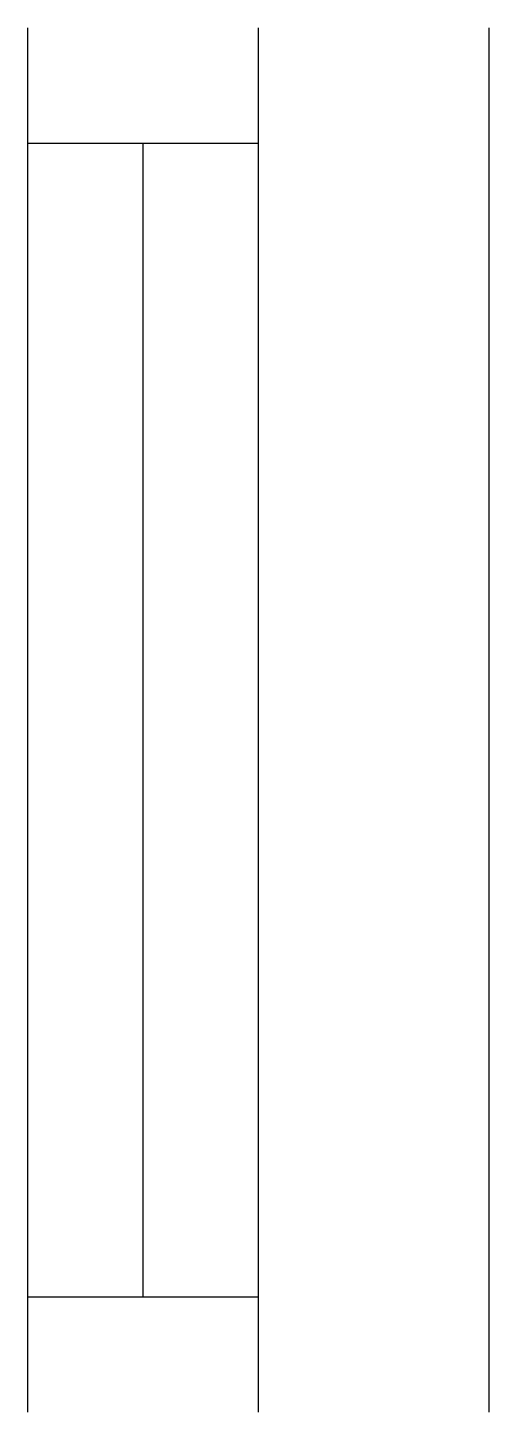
# Model space of a CAD drawing. Header units: millimetres. Extents: x 366.1 to 386.1, y 1504.6 to 1564.6.
import ezdxf

# ---------------------------------------------------------------- set-up
doc = ezdxf.new("R2010")
doc.units = ezdxf.units.MM

msp = doc.modelspace()

# ---------------------------------------------------------------- linework, layer by layer
at = {"ltscale": 50}
for p, q in [((366.074, 1504.604), (366.074, 1564.604)), ((376.074, 1504.604), (376.074, 1564.604)), ((386.074, 1504.604), (386.074, 1564.604)), ((366.074, 1559.604), (376.074, 1559.604)), ((371.074, 1509.604), (371.074, 1559.604)), ((366.074, 1509.604), (376.074, 1509.604))]:
    msp.add_line(p, q, dxfattribs=at)

doc.saveas('drawing.dxf')
